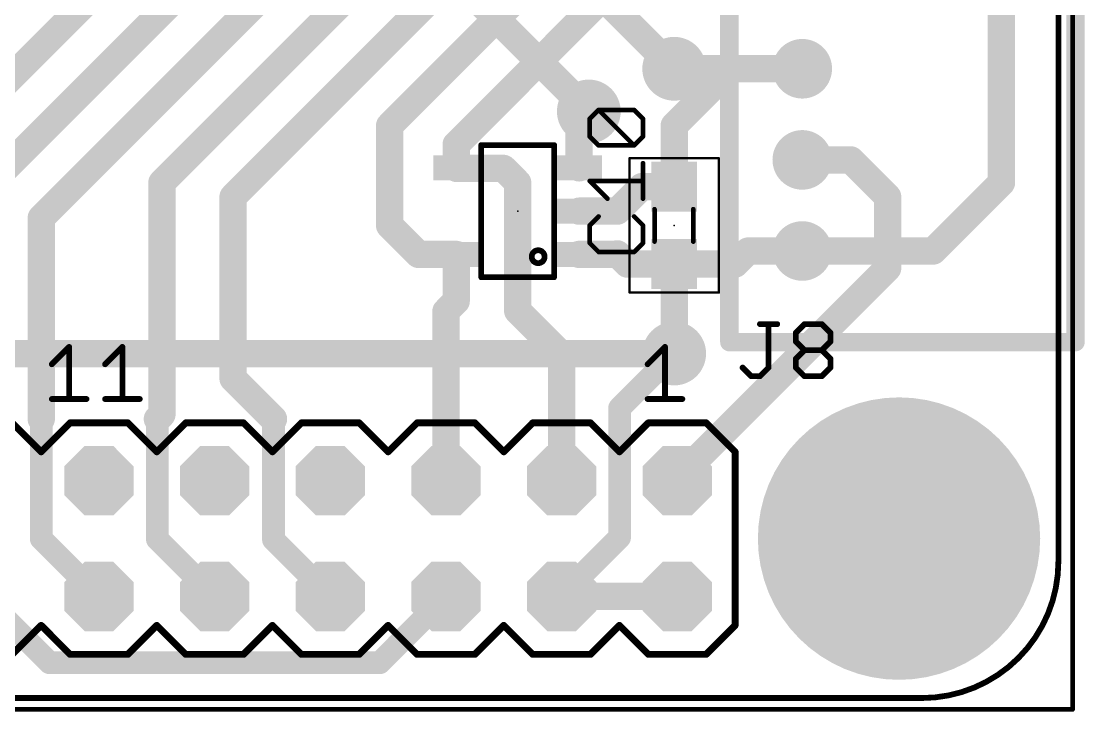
# Model space of a CAD drawing. Extents: x 0.9 to 89, y 3.1 to 59.4.
# Drawn here: x 65.66 to 89.02, y 3.07 to 18.23 of the extents above; entities that cross this region are included whole.
import ezdxf

# ---------------------------------------------------------------- set-up
doc = ezdxf.new("R2010")
doc.units = 0
for name, color, linetype in [('1', 22, 'CONTINUOUS'), ('16', 175, 'CONTINUOUS'), ('17', 82, 'CONTINUOUS'), ('18', 82, 'CONTINUOUS'), ('21', 253, 'CONTINUOUS'), ('22', 253, 'CONTINUOUS'), ('23', 7, 'CONTINUOUS'), ('25', 253, 'CONTINUOUS'), ('39', 22, 'CONTINUOUS'), ('51', 253, 'CONTINUOUS')]:
    doc.layers.add(name, color=color, linetype=linetype)

# ---------------------------------------------------------------- blocks, each defined once
blk = doc.blocks.new('RECT')
blk.add_solid([(-0.5, -0.5), (0.5, -0.5), (-0.5, 0.5), (0.5, 0.5)])
blk = doc.blocks.new('OCTAGONP')
at = {"const_width": 0.5}
blk.add_lwpolyline([(-0.25, -0.1036), (-0.25, 0.1036), (-0.1036, 0.25), (0.1036, 0.25), (0.25, 0.1036), (0.25, -0.1036), (0.1036, -0.25), (-0.1036, -0.25), (-0.25, -0.1036), (-0.25, 0.1036)], dxfattribs=at)
blk = doc.blocks.new('ROUNDP')
at = {"const_width": 0.5}
blk.add_lwpolyline([(0, -0.25, 1), (0, 0.25, 1), (0, -0.25)], format="xyb", dxfattribs=at)
blk = doc.blocks.new('ROUNDV')
at = {"const_width": 0.5}
blk.add_lwpolyline([(0, -0.25, 1), (0, 0.25, 1), (0, -0.25)], format="xyb", dxfattribs=at)

msp = doc.modelspace()

# ---------------------------------------------------------------- linework, layer by layer
at = {"layer": '1'}
for points, const_width in [([(88.75, 3.125), (88.75, 59.375)], 0.1), ([(87.1875, 35.625), (87.1875, 14.6875)], 0.6), ([(79.625, 31.1875), (62.2875, 13.85)], 0.6), ([(79.5, 29.1875), (64.8275, 14.515)], 0.6), ([(58.645, 13.02), (73.075, 27.45)], 2), ([(79.375, 27.1875), (66.1, 13.9125)], 0.6), ([(79.25, 25.1875), (68.75, 14.6875)], 0.6), ([(79.125, 23.1875), (70.3125, 14.375)], 0.6), ([(79, 21.1875), (73.75, 15.9375)], 0.6), ([(78.875, 19.1875), (75.2125, 15.525)], 0.6), ([(81.25, 17.1875), (80, 15.9375)], 0.6), ([(82.8125, 17.1875), (80, 17.1875)], 0.6), ([(82.8125, 17.1875), (81.25, 17.1875)], 0.6), ([(77.9125, 16.0375), (78.125, 16.25)], 0.6), ([(73.75, 15.9375), (73.75, 13.75)], 0.6), ([(77.9125, 15.0125), (77.9125, 16.0375)], 0.6), ([(80, 15.9375), (80, 14.6)], 0.6), ([(75.2125, 15.0125), (75.2125, 15.525)], 0.6), ([(75.225, 15), (75.2125, 15.0125)], 0.6), ([(76.25, 15), (75.225, 15)], 0.6), ([(76.5625, 14.6875), (76.25, 15)], 0.6), ([(68.75, 9.6), (68.75, 14.6875)], 0.6), ([(76.5625, 11.875), (76.5625, 14.6875)], 0.6), ([(87.1875, 14.6875), (85.6875, 13.1875)], 0.6), ([(79.2875, 14.6), (78.75, 14.0625)], 0.6), ([(80, 14.6), (79.2875, 14.6)], 0.6), ([(70.3125, 10.3875), (70.3125, 14.375)], 0.6), ([(78.75, 14.0625), (77.9125, 14.0625)], 0.6), ([(66.1, 9.5), (66.1, 13.9125)], 0.6), ([(73.75, 13.75), (74.3875, 13.1125)], 0.6), ([(75.2125, 13.1125), (74.3875, 13.1125)], 0.6), ([(75.2125, 13.1125), (75.2125, 12.0875)], 0.6), ([(77.9125, 13.1125), (78.7375, 13.1125)], 0.6), ([(78.7375, 13.1125), (78.75, 13.125)], 0.6), ([(78.975, 12.9), (78.75, 13.125)], 0.6), ([(81.3375, 12.9), (81.625, 13.1875)], 0.6), ([(82.8125, 13.1875), (81.625, 13.1875)], 0.6), ([(82.8125, 13.1875), (85.6875, 13.1875)], 0.6), ([(80, 12.9), (78.975, 12.9)], 0.6), ([(80, 12.9), (81.3375, 12.9)], 0.6), ([(80, 12.9), (80, 10.9375)], 0.6), ([(75.2125, 12.0875), (75, 11.875)], 0.6), ([(74.9875, 11.8625), (75, 11.875)], 0.6), ([(74.9875, 8.145), (74.9875, 11.8625)], 0.6), ([(77.5275, 10.91), (76.5625, 11.875)], 0.6), ([(77.5275, 8.145), (77.5275, 10.91)], 0.6), ([(78.8, 9.7375), (80, 10.9375)], 0.5), ([(71.2, 9.5), (70.3125, 10.3875)], 0.6), ([(68.65, 9.5), (68.75, 9.6)], 0.6), ([(78.8, 6.9), (78.8, 9.7375)], 0.5), ([(66.1, 6.8725), (66.1, 9.5)], 0.5), ([(68.65, 6.8625), (68.65, 9.5)], 0.5), ([(71.2, 6.8525), (71.2, 9.5)], 0.5), ([(67.3675, 5.605), (66.1, 6.8725)], 0.5), ([(69.9075, 5.605), (68.65, 6.8625)], 0.5), ([(72.4475, 5.605), (71.2, 6.8525)], 0.5), ([(77.5275, 5.6275), (78.8, 6.9)], 0.5), ([(64.8275, 5.605), (66.2825, 4.15)], 0.5), ([(74.9875, 5.605), (73.5325, 4.15)], 0.5), ([(77.5275, 5.605), (80.0675, 5.605)], 0.6), ([(77.5275, 5.605), (77.5275, 5.6275)], 0.5), ([(73.5325, 4.15), (66.2825, 4.15)], 0.5), ([(3.125, 3.125), (88.75, 3.125)], 0.1)]:
    msp.add_lwpolyline(points, dxfattribs=dict(at, const_width=const_width))
for points, const_width in [([(80, 17.3375, 1), (80, 17.0375)], 0.3), ([(81.25, 17.3375, 1), (81.25, 17.0375)], 0.3), ([(81.3561, 17.0814, 1), (81.1439, 17.2936)], 0.3), ([(82.8125, 17.0375, 1), (82.8125, 17.3375)], 0.3), ([(82.8125, 17.0375, 1), (82.8125, 17.3375)], 0.3), ([(78.2311, 16.1439, 1), (78.0189, 16.3561)], 0.3), ([(73.9, 15.9375, 1), (73.6, 15.9375)], 0.3), ([(73.6439, 16.0436, 1), (73.8561, 15.8314)], 0.3), ([(78.0625, 16.0375, 1), (77.7625, 16.0375)], 0.3), ([(77.8064, 16.1436, 1), (78.0186, 15.9314)], 0.3), ([(80.15, 15.9375, 1), (79.85, 15.9375)], 0.3), ([(79.8939, 16.0436, 1), (80.1061, 15.8314)], 0.3), ([(75.3625, 15.525, 1), (75.0625, 15.525)], 0.3), ([(75.1064, 15.6311, 1), (75.3186, 15.4189)], 0.3), ([(75.3186, 15.1186, 1), (75.1064, 14.9064)], 0.3), ([(75.225, 15.15, 1), (75.225, 14.85)], 0.3), ([(75.1189, 14.8939, 1), (75.3311, 15.1061)], 0.3), ([(76.3561, 15.1061, 1), (76.1439, 14.8939)], 0.3), ([(76.25, 14.85, 1), (76.25, 15.15)], 0.3), ([(68.9, 14.6875, 1), (68.6, 14.6875)], 0.3), ([(75.0625, 15.0125, 1), (75.3625, 15.0125)], 0.3), ([(76.7125, 14.6875, 1), (76.4125, 14.6875)], 0.3), ([(77.7625, 15.0125, 1), (78.0625, 15.0125)], 0.3), ([(87.2936, 14.5814, 1), (87.0814, 14.7936)], 0.3), ([(68.6439, 14.7936, 1), (68.8561, 14.5814)], 0.3), ([(76.4564, 14.5814, 1), (76.6686, 14.7936)], 0.3), ([(79.2875, 14.75, 1), (79.2875, 14.45)], 0.3), ([(79.3936, 14.4939, 1), (79.1814, 14.7061)], 0.3), ([(79.85, 14.6, 1), (80.15, 14.6)], 0.3), ([(80, 14.45, 1), (80, 14.75)], 0.3), ([(87.0375, 14.6875, 1), (87.3375, 14.6875)], 0.3), ([(70.4625, 14.375, 1), (70.1625, 14.375)], 0.3), ([(70.2064, 14.4811, 1), (70.4186, 14.2689)], 0.3), ([(77.9125, 14.2125, 1), (77.9125, 13.9125)], 0.3), ([(78.6439, 14.1686, 1), (78.8561, 13.9564)], 0.3), ([(78.75, 13.9125, 1), (78.75, 14.2125)], 0.3), ([(66.25, 13.9125, 1), (65.95, 13.9125)], 0.3), ([(65.9939, 14.0186, 1), (66.2061, 13.8064)], 0.3), ([(73.8561, 13.8561, 1), (73.6439, 13.6439)], 0.3), ([(73.6, 13.75, 1), (73.9, 13.75)], 0.3), ([(74.3875, 13.2625, 1), (74.3875, 12.9625)], 0.3), ([(74.2814, 13.0064, 1), (74.4936, 13.2186)], 0.3), ([(75.3625, 13.1125, 1), (75.0625, 13.1125)], 0.3), ([(75.2125, 12.9625, 1), (75.2125, 13.2625)], 0.3), ([(77.9125, 13.2625, 1), (77.9125, 12.9625)], 0.3), ([(78.6314, 13.2186, 1), (78.8436, 13.0064)], 0.3), ([(78.8561, 13.2311, 1), (78.6439, 13.0189)], 0.3), ([(78.8561, 13.0189, 1), (78.6439, 13.2311)], 0.3), ([(78.7375, 12.9625, 1), (78.7375, 13.2625)], 0.3), ([(81.625, 13.3375, 1), (81.625, 13.0375)], 0.3), ([(81.7311, 13.0814, 1), (81.5189, 13.2936)], 0.3), ([(82.8125, 13.3375, 1), (82.8125, 13.0375)], 0.3), ([(82.8125, 13.0375, 1), (82.8125, 13.3375)], 0.3), ([(85.5814, 13.2936, 1), (85.7936, 13.0814)], 0.3), ([(85.6875, 13.0375, 1), (85.6875, 13.3375)], 0.3), ([(78.975, 13.05, 1), (78.975, 12.75)], 0.3), ([(78.8689, 12.7939, 1), (79.0811, 13.0061)], 0.3), ([(80, 13.05, 1), (80, 12.75)], 0.3), ([(80.15, 12.9, 1), (79.85, 12.9)], 0.3), ([(80, 12.75, 1), (80, 13.05)], 0.3), ([(81.2314, 13.0061, 1), (81.4436, 12.7939)], 0.3), ([(81.3375, 12.75, 1), (81.3375, 13.05)], 0.3), ([(75.3186, 11.9814, 1), (75.1064, 12.1936)], 0.3), ([(75.1375, 11.8625, 1), (74.8375, 11.8625)], 0.3), ([(75.1061, 11.7689, 1), (74.8939, 11.9811)], 0.3), ([(75.0625, 12.0875, 1), (75.3625, 12.0875)], 0.3), ([(76.6686, 11.9811, 1), (76.4564, 11.7689)], 0.3), ([(74.8814, 11.9686, 1), (75.0936, 11.7564)], 0.3), ([(74.8939, 11.9811, 1), (75.1061, 11.7689)], 0.3), ([(76.4125, 11.875, 1), (76.7125, 11.875)], 0.3), ([(77.6775, 10.91, 1), (77.3775, 10.91)], 0.3), ([(77.4214, 10.8039, 1), (77.6336, 11.0161)], 0.3), ([(79.85, 10.9375, 1), (80.15, 10.9375)], 0.3), ([(80.0884, 10.8491, 1), (79.9116, 11.0259)], 0.25), ([(70.4186, 10.4936, 1), (70.2064, 10.2814)], 0.3), ([(70.1625, 10.3875, 1), (70.4625, 10.3875)], 0.3), ([(68.8561, 9.4939, 1), (68.6439, 9.7061)], 0.3), ([(78.925, 9.7375, 1), (78.675, 9.7375)], 0.25), ([(78.7116, 9.8259, 1), (78.8884, 9.6491)], 0.25), ([(65.95, 9.5, 1), (66.25, 9.5)], 0.3), ([(66.225, 9.5, 1), (65.975, 9.5)], 0.25), ([(68.5439, 9.6061, 1), (68.7561, 9.3939)], 0.3), ([(68.775, 9.5, 1), (68.525, 9.5)], 0.25), ([(68.6, 9.6, 1), (68.9, 9.6)], 0.3), ([(71.0939, 9.3939, 1), (71.3061, 9.6061)], 0.3), ([(71.325, 9.5, 1), (71.075, 9.5)], 0.25), ([(74.8375, 8.145, 1), (75.1375, 8.145)], 0.3), ([(77.3775, 8.145, 1), (77.6775, 8.145)], 0.3), ([(66.1884, 6.9609, 1), (66.0116, 6.7841)], 0.25), ([(68.7384, 6.9509, 1), (68.5616, 6.7741)], 0.25), ([(71.2884, 6.9409, 1), (71.1116, 6.7641)], 0.25), ([(78.675, 6.9, 1), (78.925, 6.9)], 0.25), ([(78.8884, 6.8116, 1), (78.7116, 6.9884)], 0.25), ([(65.975, 6.8725, 1), (66.225, 6.8725)], 0.25), ([(68.525, 6.8625, 1), (68.775, 6.8625)], 0.25), ([(71.075, 6.8525, 1), (71.325, 6.8525)], 0.25), ([(75.0759, 5.5166, 1), (74.8991, 5.6934)], 0.25), ([(77.5275, 5.755, 1), (77.5275, 5.455)], 0.3), ([(77.6525, 5.6275, 1), (77.4025, 5.6275)], 0.25), ([(77.4391, 5.7159, 1), (77.6159, 5.5391)], 0.25), ([(80.0675, 5.455, 1), (80.0675, 5.755)], 0.3), ([(67.2791, 5.5166, 1), (67.4559, 5.6934)], 0.25), ([(69.8191, 5.5166, 1), (69.9959, 5.6934)], 0.25), ([(72.3591, 5.5166, 1), (72.5359, 5.6934)], 0.25), ([(77.4025, 5.605, 1), (77.6525, 5.605)], 0.25), ([(66.2825, 4.275, 1), (66.2825, 4.025)], 0.25), ([(66.1941, 4.0616, 1), (66.3709, 4.2384)], 0.25), ([(73.4441, 4.2384, 1), (73.6209, 4.0616)], 0.25), ([(73.5325, 4.025, 1), (73.5325, 4.275)], 0.25), ([(88.725, 3.125, 1), (88.775, 3.125)], 0.05), ([(88.75, 3.1, 1), (88.75, 3.15)], 0.05)]:
    msp.add_lwpolyline(points, format="xyb", dxfattribs=dict(at, const_width=const_width))
at = {"layer": '16', "const_width": 0.6}
for points in [[(78.125, 16.25), (67.8125, 26.5625)], [(80, 17.1875), (71.25, 25.9375)], [(82.8125, 15.1875), (83.875, 15.1875)], [(84.6875, 14.375), (83.875, 15.1875)], [(84.6875, 12.8125), (84.6875, 14.375)], [(80.0675, 8.1925), (84.6875, 12.8125)], [(80, 10.9375), (62.1875, 10.9375)], [(80.0675, 8.145), (80.0675, 8.1925)]]:
    msp.add_lwpolyline(points, dxfattribs=at)
at = {"layer": '16', "const_width": 0.3}
for points in [[(79.8939, 17.0814, 1), (80.1061, 17.2936)], [(78.0189, 16.1439, 1), (78.2311, 16.3561)], [(82.8125, 15.3375, 1), (82.8125, 15.0375)], [(83.9811, 15.2936, 1), (83.7689, 15.0814)], [(83.875, 15.0375, 1), (83.875, 15.3375)], [(84.8375, 14.375, 1), (84.5375, 14.375)], [(84.5814, 14.2689, 1), (84.7936, 14.4811)], [(84.7936, 12.7064, 1), (84.5814, 12.9186)], [(84.5375, 12.8125, 1), (84.8375, 12.8125)], [(80, 10.7875, 1), (80, 11.0875)], [(80.2175, 8.1925, 1), (79.9175, 8.1925)], [(79.9614, 8.2986, 1), (80.1736, 8.0864)], [(79.9175, 8.145, 1), (80.2175, 8.145)]]:
    msp.add_lwpolyline(points, format="xyb", dxfattribs=at)
at = {"layer": '21'}
for points, const_width in [([(88.4375, 6.375), (88.4375, 56.375)], 0.127), ([(75.7625, 15.5125), (77.3625, 15.5125)], 0.127), ([(75.7625, 12.6125), (75.7625, 15.5125)], 0.127), ([(77.3625, 15.5125), (77.3625, 12.6125)], 0.127), ([(77.3625, 12.6125), (75.7625, 12.6125)], 0.127), ([(66.3316, 10.7012), (66.7129, 11.0825)], 0.127), ([(66.7129, 11.0825), (66.7129, 9.9385)], 0.127), ([(67.501, 10.7012), (67.8823, 11.0825)], 0.127), ([(67.8823, 11.0825), (67.8823, 9.9385)], 0.127), ([(79.4163, 10.7012), (79.7976, 11.0825)], 0.127), ([(79.7976, 11.0825), (79.7976, 9.9385)], 0.127), ([(66.3316, 9.9385), (67.0943, 9.9385)], 0.127), ([(67.501, 9.9385), (68.2636, 9.9385)], 0.127), ([(79.4163, 9.9385), (80.179, 9.9385)], 0.127), ([(65.4625, 9.415), (66.0975, 8.78)], 0.1524), ([(66.0975, 8.78), (66.7325, 9.415)], 0.1524), ([(66.7325, 9.415), (68.0025, 9.415)], 0.1524), ([(68.0025, 9.415), (68.6375, 8.78)], 0.1524), ([(68.6375, 8.78), (69.2725, 9.415)], 0.1524), ([(69.2725, 9.415), (70.5425, 9.415)], 0.1524), ([(70.5425, 9.415), (71.1775, 8.78)], 0.1524), ([(71.1775, 8.78), (71.8125, 9.415)], 0.1524), ([(71.8125, 9.415), (73.0825, 9.415)], 0.1524), ([(73.7175, 8.78), (73.0825, 9.415)], 0.1524), ([(73.7175, 8.78), (74.3525, 9.415)], 0.1524), ([(74.3525, 9.415), (75.6225, 9.415)], 0.1524), ([(75.6225, 9.415), (76.2575, 8.78)], 0.1524), ([(76.2575, 8.78), (76.8925, 9.415)], 0.1524), ([(76.8925, 9.415), (78.1625, 9.415)], 0.1524), ([(78.1625, 9.415), (78.7975, 8.78)], 0.1524), ([(78.7975, 8.78), (79.4325, 9.415)], 0.1524), ([(79.4325, 9.415), (80.7025, 9.415)], 0.1524), ([(81.3375, 8.78), (80.7025, 9.415)], 0.1524), ([(81.3375, 4.97), (81.3375, 8.78)], 0.1524), ([(66.0975, 4.97), (65.4625, 4.335)], 0.1524), ([(66.7325, 4.335), (66.0975, 4.97)], 0.1524), ([(68.6375, 4.97), (68.0025, 4.335)], 0.1524), ([(69.2725, 4.335), (68.6375, 4.97)], 0.1524), ([(71.1775, 4.97), (70.5425, 4.335)], 0.1524), ([(71.8125, 4.335), (71.1775, 4.97)], 0.1524), ([(73.0825, 4.335), (73.7175, 4.97)], 0.1524), ([(74.3525, 4.335), (73.7175, 4.97)], 0.1524), ([(76.2575, 4.97), (75.6225, 4.335)], 0.1524), ([(76.8925, 4.335), (76.2575, 4.97)], 0.1524), ([(78.7975, 4.97), (78.1625, 4.335)], 0.1524), ([(79.4325, 4.335), (78.7975, 4.97)], 0.1524), ([(80.7025, 4.335), (81.3375, 4.97)], 0.1524), ([(68.0025, 4.335), (66.7325, 4.335)], 0.1524), ([(70.5425, 4.335), (69.2725, 4.335)], 0.1524), ([(73.0825, 4.335), (71.8125, 4.335)], 0.1524), ([(75.6225, 4.335), (74.3525, 4.335)], 0.1524), ([(78.1625, 4.335), (76.8925, 4.335)], 0.1524), ([(80.7025, 4.335), (79.4325, 4.335)], 0.1524), ([(6.4375, 3.375), (85.4375, 3.375)], 0.127)]:
    msp.add_lwpolyline(points, dxfattribs=dict(at, const_width=const_width))
for points, const_width in [([(75.7625, 15.5443, 1), (75.7625, 15.4808)], 0.0635), ([(75.7943, 15.5125, 1), (75.7308, 15.5125)], 0.0635), ([(77.3942, 15.5125, 1), (77.3307, 15.5125)], 0.0635), ([(77.3625, 15.4808, 1), (77.3625, 15.5443)], 0.0635), ([(77.0125, 12.9211, 1), (77.0125, 13.2039, 1), (77.0125, 12.9211)], 0.127), ([(75.7625, 12.6443, 1), (75.7625, 12.5808)], 0.0635), ([(75.7308, 12.6125, 1), (75.7943, 12.6125)], 0.0635), ([(77.3307, 12.6125, 1), (77.3942, 12.6125)], 0.0635), ([(77.3625, 12.5808, 1), (77.3625, 12.6443)], 0.0635), ([(66.7447, 11.0825, 1), (66.6812, 11.0825)], 0.0635), ([(66.7354, 11.06, 1), (66.6905, 11.1049)], 0.0635), ([(67.9141, 11.0825, 1), (67.8506, 11.0825)], 0.0635), ([(67.9048, 11.06, 1), (67.8599, 11.1049)], 0.0635), ([(79.8294, 11.0825, 1), (79.7659, 11.0825)], 0.0635), ([(79.8201, 11.06, 1), (79.7752, 11.1049)], 0.0635), ([(66.3091, 10.7236, 1), (66.3541, 10.6787)], 0.0635), ([(67.4785, 10.7236, 1), (67.5234, 10.6787)], 0.0635), ([(79.3938, 10.7236, 1), (79.4388, 10.6787)], 0.0635), ([(66.3316, 9.9703, 1), (66.3316, 9.9068)], 0.0635), ([(66.6812, 9.9385, 1), (66.7447, 9.9385)], 0.0635), ([(67.0943, 9.9068, 1), (67.0943, 9.9703)], 0.0635), ([(67.501, 9.9703, 1), (67.501, 9.9068)], 0.0635), ([(67.8506, 9.9385, 1), (67.9141, 9.9385)], 0.0635), ([(68.2636, 9.9068, 1), (68.2636, 9.9703)], 0.0635), ([(79.4163, 9.9703, 1), (79.4163, 9.9068)], 0.0635), ([(79.7659, 9.9385, 1), (79.8294, 9.9385)], 0.0635), ([(80.179, 9.9068, 1), (80.179, 9.9703)], 0.0635), ([(66.7325, 9.4531, 1), (66.7325, 9.3769)], 0.0762), ([(66.7594, 9.3881, 1), (66.7056, 9.4419)], 0.0762), ([(68.0294, 9.4419, 1), (67.9756, 9.3881)], 0.0762), ([(68.0025, 9.3769, 1), (68.0025, 9.4531)], 0.0762), ([(69.2725, 9.4531, 1), (69.2725, 9.3769)], 0.0762), ([(69.2994, 9.3881, 1), (69.2456, 9.4419)], 0.0762), ([(70.5694, 9.4419, 1), (70.5156, 9.3881)], 0.0762), ([(70.5425, 9.3769, 1), (70.5425, 9.4531)], 0.0762), ([(71.8125, 9.4531, 1), (71.8125, 9.3769)], 0.0762), ([(71.8394, 9.3881, 1), (71.7856, 9.4419)], 0.0762), ([(73.1094, 9.4419, 1), (73.0556, 9.3881)], 0.0762), ([(73.0825, 9.3769, 1), (73.0825, 9.4531)], 0.0762), ([(74.3525, 9.4531, 1), (74.3525, 9.3769)], 0.0762), ([(74.3794, 9.3881, 1), (74.3256, 9.4419)], 0.0762), ([(75.6494, 9.4419, 1), (75.5956, 9.3881)], 0.0762), ([(75.6225, 9.3769, 1), (75.6225, 9.4531)], 0.0762), ([(76.8925, 9.4531, 1), (76.8925, 9.3769)], 0.0762), ([(76.9194, 9.3881, 1), (76.8656, 9.4419)], 0.0762), ([(78.1894, 9.4419, 1), (78.1356, 9.3881)], 0.0762), ([(78.1625, 9.3769, 1), (78.1625, 9.4531)], 0.0762), ([(79.4325, 9.4531, 1), (79.4325, 9.3769)], 0.0762), ([(79.4594, 9.3881, 1), (79.4056, 9.4419)], 0.0762), ([(80.7294, 9.4419, 1), (80.6756, 9.3881)], 0.0762), ([(80.7025, 9.3769, 1), (80.7025, 9.4531)], 0.0762), ([(66.0706, 8.8069, 1), (66.1244, 8.7531)], 0.0762), ([(66.0706, 8.7531, 1), (66.1244, 8.8069)], 0.0762), ([(68.6106, 8.8069, 1), (68.6644, 8.7531)], 0.0762), ([(68.6106, 8.7531, 1), (68.6644, 8.8069)], 0.0762), ([(71.1506, 8.8069, 1), (71.2044, 8.7531)], 0.0762), ([(71.1506, 8.7531, 1), (71.2044, 8.8069)], 0.0762), ([(73.6906, 8.8069, 1), (73.7444, 8.7531)], 0.0762), ([(73.6906, 8.7531, 1), (73.7444, 8.8069)], 0.0762), ([(76.2306, 8.8069, 1), (76.2844, 8.7531)], 0.0762), ([(76.2306, 8.7531, 1), (76.2844, 8.8069)], 0.0762), ([(78.7706, 8.8069, 1), (78.8244, 8.7531)], 0.0762), ([(78.7706, 8.7531, 1), (78.8244, 8.8069)], 0.0762), ([(81.3756, 8.78, 1), (81.2994, 8.78)], 0.0762), ([(81.3106, 8.7531, 1), (81.3644, 8.8069)], 0.0762), ([(85.4375, 3.375, 0.4142), (88.4375, 6.375)], 0.127), ([(88.4693, 6.375, 1), (88.4057, 6.375)], 0.0635), ([(88.4057, 6.375, 1), (88.4693, 6.375)], 0.0635), ([(66.1244, 4.9969, 1), (66.0706, 4.9431)], 0.0762), ([(66.1244, 4.9431, 1), (66.0706, 4.9969)], 0.0762), ([(68.6644, 4.9969, 1), (68.6106, 4.9431)], 0.0762), ([(68.6644, 4.9431, 1), (68.6106, 4.9969)], 0.0762), ([(71.2044, 4.9969, 1), (71.1506, 4.9431)], 0.0762), ([(71.2044, 4.9431, 1), (71.1506, 4.9969)], 0.0762), ([(73.7444, 4.9969, 1), (73.6906, 4.9431)], 0.0762), ([(73.7444, 4.9431, 1), (73.6906, 4.9969)], 0.0762), ([(76.2844, 4.9969, 1), (76.2306, 4.9431)], 0.0762), ([(76.2844, 4.9431, 1), (76.2306, 4.9969)], 0.0762), ([(78.8244, 4.9969, 1), (78.7706, 4.9431)], 0.0762), ([(78.8244, 4.9431, 1), (78.7706, 4.9969)], 0.0762), ([(81.2994, 4.97, 1), (81.3756, 4.97)], 0.0762), ([(81.3644, 4.9431, 1), (81.3106, 4.9969)], 0.0762), ([(66.7325, 4.3731, 1), (66.7325, 4.2969)], 0.0762), ([(66.7056, 4.3081, 1), (66.7594, 4.3619)], 0.0762), ([(67.9756, 4.3619, 1), (68.0294, 4.3081)], 0.0762), ([(68.0025, 4.2969, 1), (68.0025, 4.3731)], 0.0762), ([(69.2725, 4.3731, 1), (69.2725, 4.2969)], 0.0762), ([(69.2456, 4.3081, 1), (69.2994, 4.3619)], 0.0762), ([(70.5156, 4.3619, 1), (70.5694, 4.3081)], 0.0762), ([(70.5425, 4.2969, 1), (70.5425, 4.3731)], 0.0762), ([(71.8125, 4.3731, 1), (71.8125, 4.2969)], 0.0762), ([(71.7856, 4.3081, 1), (71.8394, 4.3619)], 0.0762), ([(73.0556, 4.3619, 1), (73.1094, 4.3081)], 0.0762), ([(73.0825, 4.2969, 1), (73.0825, 4.3731)], 0.0762), ([(74.3525, 4.3731, 1), (74.3525, 4.2969)], 0.0762), ([(74.3256, 4.3081, 1), (74.3794, 4.3619)], 0.0762), ([(75.5956, 4.3619, 1), (75.6494, 4.3081)], 0.0762), ([(75.6225, 4.2969, 1), (75.6225, 4.3731)], 0.0762), ([(76.8925, 4.3731, 1), (76.8925, 4.2969)], 0.0762), ([(76.8656, 4.3081, 1), (76.9194, 4.3619)], 0.0762), ([(78.1356, 4.3619, 1), (78.1894, 4.3081)], 0.0762), ([(78.1625, 4.2969, 1), (78.1625, 4.3731)], 0.0762), ([(79.4325, 4.3731, 1), (79.4325, 4.2969)], 0.0762), ([(79.4056, 4.3081, 1), (79.4594, 4.3619)], 0.0762), ([(80.6756, 4.3619, 1), (80.7294, 4.3081)], 0.0762), ([(80.7025, 4.2969, 1), (80.7025, 4.3731)], 0.0762), ([(85.4375, 3.4068, 1), (85.4375, 3.3432)], 0.0635), ([(85.4375, 3.3432, 1), (85.4375, 3.4068)], 0.0635)]:
    msp.add_lwpolyline(points, format="xyb", dxfattribs=dict(at, const_width=const_width))
at = {"layer": '22', "const_width": 0.4064}
for points in [[(81.2125, 11.1875), (81.2125, 33.1875)], [(88.8125, 33.1875), (88.8125, 11.1875)], [(88.8125, 11.1875), (81.2125, 11.1875)]]:
    msp.add_lwpolyline(points, dxfattribs=at)
at = {"layer": '22', "const_width": 0.2032}
for points in [[(81.2125, 11.2891, 1), (81.2125, 11.0859)], [(81.1109, 11.1875, 1), (81.3141, 11.1875)], [(88.7109, 11.1875, 1), (88.9141, 11.1875)], [(88.8125, 11.0859, 1), (88.8125, 11.2891)]]:
    msp.add_lwpolyline(points, format="xyb", dxfattribs=at)
at = {"layer": '23'}
for p in [(76.5625, 14.0625), (80, 13.75)]:
    msp.add_point(p, dxfattribs=at)
at = {"layer": '25'}
for points, const_width in [([(78.1268, 16.1073, 1), (78.1628, 16.0713)], 0.0508), ([(78.1702, 16.0893, 1), (78.1194, 16.0893)], 0.0508), ([(78.3577, 16.3022, 1), (78.3217, 16.2662)], 0.0508), ([(78.3397, 16.3096, 1), (78.3397, 16.2588)], 0.0508), ([(78.3577, 16.2662, 1), (78.3217, 16.3022)], 0.0508), ([(79.1373, 16.3022, 1), (79.1013, 16.2662)], 0.0508), ([(79.1193, 16.2588, 1), (79.1193, 16.3096)], 0.0508), ([(79.3396, 16.0893, 1), (79.2888, 16.0893)], 0.0508), ([(79.2962, 16.0713, 1), (79.3322, 16.1073)], 0.0508), ([(78.1628, 15.7175, 1), (78.1268, 15.6815)], 0.0508), ([(78.1194, 15.6995, 1), (78.1702, 15.6995)], 0.0508), ([(79.2888, 15.6995, 1), (79.3396, 15.6995)], 0.0508), ([(79.3322, 15.6815, 1), (79.2962, 15.7175)], 0.0508), ([(78.3397, 15.53, 1), (78.3397, 15.4792)], 0.0508), ([(78.3217, 15.4866, 1), (78.3577, 15.5226)], 0.0508), ([(79.1013, 15.5226, 1), (79.1373, 15.4866)], 0.0508), ([(79.1013, 15.4866, 1), (79.1373, 15.5226)], 0.0508), ([(79.1193, 15.4792, 1), (79.1193, 15.53)], 0.0508), ([(79.3396, 15.1148, 1), (79.2888, 15.1148)], 0.0508), ([(78.1628, 14.743, 1), (78.1268, 14.707)], 0.0508), ([(78.1448, 14.7504, 1), (78.1448, 14.6996)], 0.0508), ([(79.3142, 14.6996, 1), (79.3142, 14.7504)], 0.0508), ([(78.5166, 14.3172, 1), (78.5526, 14.3532)], 0.0508), ([(79.2888, 14.3352, 1), (79.3396, 14.3352)], 0.0508), ([(78.1268, 13.7685, 1), (78.1628, 13.7325)], 0.0508), ([(78.1702, 13.7505, 1), (78.1194, 13.7505)], 0.0508), ([(78.3577, 13.9274, 1), (78.3217, 13.9634)], 0.0508), ([(79.1373, 13.9634, 1), (79.1013, 13.9274)], 0.0508), ([(79.3396, 13.7505, 1), (79.2888, 13.7505)], 0.0508), ([(79.2962, 13.7325, 1), (79.3322, 13.7685)], 0.0508), ([(78.1628, 13.3787, 1), (78.1268, 13.3427)], 0.0508), ([(78.1194, 13.3607, 1), (78.1702, 13.3607)], 0.0508), ([(79.2888, 13.3607, 1), (79.3396, 13.3607)], 0.0508), ([(79.3322, 13.3427, 1), (79.2962, 13.3787)], 0.0508), ([(78.3397, 13.1912, 1), (78.3397, 13.1404)], 0.0508), ([(78.3217, 13.1478, 1), (78.3577, 13.1838)], 0.0508), ([(79.1013, 13.1838, 1), (79.1373, 13.1478)], 0.0508), ([(79.1193, 13.1404, 1), (79.1193, 13.1912)], 0.0508), ([(81.8823, 11.6142, 1), (81.8823, 11.5507)], 0.0635), ([(82.1047, 11.5825, 1), (82.0412, 11.5825)], 0.0635), ([(82.2636, 11.5507, 1), (82.2636, 11.6142)], 0.0635), ([(82.7021, 11.3918, 1), (82.6386, 11.3918)], 0.0635), ([(82.6479, 11.4143, 1), (82.6928, 11.3694)], 0.0635), ([(82.8611, 11.6142, 1), (82.8611, 11.5507)], 0.0635), ([(82.8835, 11.56, 1), (82.8386, 11.6049)], 0.0635), ([(83.2648, 11.6049, 1), (83.2199, 11.56)], 0.0635), ([(83.2424, 11.5507, 1), (83.2424, 11.6142)], 0.0635), ([(83.4648, 11.3918, 1), (83.4013, 11.3918)], 0.0635), ([(83.4106, 11.3694, 1), (83.4555, 11.4143)], 0.0635), ([(82.6386, 11.2012, 1), (82.7021, 11.2012)], 0.0635), ([(82.6928, 11.2236, 1), (82.6479, 11.1787)], 0.0635), ([(83.4013, 11.2012, 1), (83.4648, 11.2012)], 0.0635), ([(83.4555, 11.1787, 1), (83.4106, 11.2236)], 0.0635), ([(82.8611, 11.0422, 1), (82.8611, 10.9787)], 0.0635), ([(82.8835, 10.988, 1), (82.8386, 11.0329)], 0.0635), ([(82.8386, 10.988, 1), (82.8835, 11.0329)], 0.0635), ([(83.2648, 11.0329, 1), (83.2199, 10.988)], 0.0635), ([(83.2199, 11.0329, 1), (83.2648, 10.988)], 0.0635), ([(83.2424, 10.9787, 1), (83.2424, 11.0422)], 0.0635), ([(82.7021, 10.8198, 1), (82.6386, 10.8198)], 0.0635), ([(82.6479, 10.8423, 1), (82.6928, 10.7974)], 0.0635), ([(83.4648, 10.8198, 1), (83.4013, 10.8198)], 0.0635), ([(83.4106, 10.7974, 1), (83.4555, 10.8423)], 0.0635), ([(81.5235, 10.6516, 1), (81.4785, 10.6067)], 0.0635), ([(82.0412, 10.6292, 1), (82.1047, 10.6292)], 0.0635), ([(82.0954, 10.6067, 1), (82.0505, 10.6516)], 0.0635), ([(82.6386, 10.6292, 1), (82.7021, 10.6292)], 0.0635), ([(82.6928, 10.6516, 1), (82.6479, 10.6067)], 0.0635), ([(83.4013, 10.6292, 1), (83.4648, 10.6292)], 0.0635), ([(83.4555, 10.6067, 1), (83.4106, 10.6516)], 0.0635), ([(81.6917, 10.4703, 1), (81.6917, 10.4068)], 0.0635), ([(81.6692, 10.416, 1), (81.7141, 10.461)], 0.0635), ([(81.8599, 10.461, 1), (81.9048, 10.416)], 0.0635), ([(81.8823, 10.4068, 1), (81.8823, 10.4703)], 0.0635), ([(82.8611, 10.4703, 1), (82.8611, 10.4068)], 0.0635), ([(82.8386, 10.416, 1), (82.8835, 10.461)], 0.0635), ([(83.2199, 10.461, 1), (83.2648, 10.416)], 0.0635), ([(83.2424, 10.4068, 1), (83.2424, 10.4703)], 0.0635)]:
    msp.add_lwpolyline(points, format="xyb", dxfattribs=dict(at, const_width=const_width))
for points, const_width in [([(78.1448, 16.0893), (78.3397, 16.2842)], 0.1016), ([(78.1448, 15.6995), (78.1448, 16.0893)], 0.1016), ([(78.3397, 16.2842), (79.1193, 16.2842)], 0.1016), ([(79.1193, 15.5046), (78.3397, 16.2842)], 0.1016), ([(79.1193, 16.2842), (79.3142, 16.0893)], 0.1016), ([(79.3142, 16.0893), (79.3142, 15.6995)], 0.1016), ([(78.3397, 15.5046), (78.1448, 15.6995)], 0.1016), ([(79.3142, 15.6995), (79.1193, 15.5046)], 0.1016), ([(79.1193, 15.5046), (78.3397, 15.5046)], 0.1016), ([(79.3142, 14.3352), (79.3142, 15.1148)], 0.1016), ([(78.5346, 14.3352), (78.1448, 14.725)], 0.1016), ([(78.1448, 14.725), (79.3142, 14.725)], 0.1016), ([(78.3397, 13.9454), (78.1448, 13.7505)], 0.1016), ([(78.1448, 13.7505), (78.1448, 13.3607)], 0.1016), ([(79.3142, 13.7505), (79.1193, 13.9454)], 0.1016), ([(79.3142, 13.3607), (79.3142, 13.7505)], 0.1016), ([(78.1448, 13.3607), (78.3397, 13.1658)], 0.1016), ([(79.1193, 13.1658), (79.3142, 13.3607)], 0.1016), ([(78.3397, 13.1658), (79.1193, 13.1658)], 0.1016), ([(81.8823, 11.5825), (82.2636, 11.5825)], 0.127), ([(82.073, 10.6292), (82.073, 11.5825)], 0.127), ([(82.6704, 11.3918), (82.8611, 11.5825)], 0.127), ([(82.6704, 11.2012), (82.6704, 11.3918)], 0.127), ([(82.8611, 11.5825), (83.2424, 11.5825)], 0.127), ([(83.2424, 11.5825), (83.433, 11.3918)], 0.127), ([(83.433, 11.3918), (83.433, 11.2012)], 0.127), ([(82.8611, 11.0105), (82.6704, 11.2012)], 0.127), ([(83.433, 11.2012), (83.2424, 11.0105)], 0.127), ([(82.6704, 10.8198), (82.8611, 11.0105)], 0.127), ([(82.8611, 11.0105), (83.2424, 11.0105)], 0.127), ([(83.2424, 11.0105), (83.433, 10.8198)], 0.127), ([(82.6704, 10.6292), (82.6704, 10.8198)], 0.127), ([(83.433, 10.8198), (83.433, 10.6292)], 0.127), ([(81.501, 10.6292), (81.6917, 10.4385)], 0.127), ([(81.8823, 10.4385), (82.073, 10.6292)], 0.127), ([(82.8611, 10.4385), (82.6704, 10.6292)], 0.127), ([(83.433, 10.6292), (83.2424, 10.4385)], 0.127), ([(81.6917, 10.4385), (81.8823, 10.4385)], 0.127), ([(83.2424, 10.4385), (82.8611, 10.4385)], 0.127)]:
    msp.add_lwpolyline(points, dxfattribs=dict(at, const_width=const_width))
at = {"layer": '39', "const_width": 0.0508}
for points in [[(79.017, 12.277), (79.017, 15.223)], [(79.017, 15.223), (80.983, 15.223)], [(80.983, 15.223), (80.983, 12.277)], [(80.983, 12.277), (79.017, 12.277)]]:
    msp.add_lwpolyline(points, dxfattribs=at)
at = {"layer": '39', "const_width": 0.0254}
for points in [[(79.0297, 15.223, 1), (79.0043, 15.223)], [(79.017, 15.2357, 1), (79.017, 15.2103)], [(80.9957, 15.223, 1), (80.9703, 15.223)], [(80.983, 15.2103, 1), (80.983, 15.2357)], [(79.017, 12.2897, 1), (79.017, 12.2643)], [(79.0043, 12.277, 1), (79.0297, 12.277)], [(80.9703, 12.277, 1), (80.9957, 12.277)], [(80.983, 12.2643, 1), (80.983, 12.2897)]]:
    msp.add_lwpolyline(points, format="xyb", dxfattribs=at)
at = {"layer": '51', "const_width": 0.1016}
for points in [[(79.568, 13.394), (79.568, 14.106)], [(80.419, 13.394), (80.419, 14.106)]]:
    msp.add_lwpolyline(points, dxfattribs=at)
at = {"layer": '51', "const_width": 0.0508}
for points in [[(79.5934, 14.106, 1), (79.5426, 14.106)], [(80.4444, 14.106, 1), (80.3936, 14.106)], [(79.5426, 13.394, 1), (79.5934, 13.394)], [(80.3936, 13.394, 1), (80.4444, 13.394)]]:
    msp.add_lwpolyline(points, format="xyb", dxfattribs=at)

# ---------------------------------------------------------------- block references
at = {"layer": '1', "yscale": 0.55, "rotation": 180}
for p in [(75.2125, 15.0125), (77.9125, 15.0125), (77.9125, 14.0625), (75.2125, 13.1125), (77.9125, 13.1125)]:
    msp.add_blockref('RECT', p, dxfattribs=at)
at = {"layer": '1', "xscale": 1.1, "rotation": 90}
for p in [(80, 14.6), (80, 12.9)]:
    msp.add_blockref('RECT', p, dxfattribs=at)
at = {"layer": '17'}
for name, p, xscale, yscale, rotation in [('ROUNDP', (82.8125, 17.1875), 1.308, 1.308, 90), ('ROUNDP', (82.8125, 17.1875), 1.308, 1.308, 90), ('ROUNDP', (82.8125, 15.1875), 1.308, 1.308, 90), ('ROUNDP', (82.8125, 15.1875), 1.308, 1.308, 90), ('ROUNDP', (82.8125, 13.1875), 1.308, 1.308, 90), ('ROUNDP', (82.8125, 13.1875), 1.308, 1.308, 90), ('ROUNDP', (84.9375, 6.875), 6.2, 6.2, 180), ('ROUNDP', (84.9375, 6.875), 6.2, 6.2, 180), ('OCTAGONP', (67.3675, 8.145), 1.524, 1.524, 180), ('OCTAGONP', (67.3675, 8.145), 1.524, 1.524, 180), ('OCTAGONP', (69.9075, 8.145), 1.524, 1.524, 180), ('OCTAGONP', (69.9075, 8.145), 1.524, 1.524, 180), ('OCTAGONP', (72.4475, 8.145), 1.524, 1.524, 180), ('OCTAGONP', (72.4475, 8.145), 1.524, 1.524, 180), ('OCTAGONP', (74.9875, 8.145), 1.524, 1.524, 180), ('OCTAGONP', (74.9875, 8.145), 1.524, 1.524, 180), ('OCTAGONP', (77.5275, 8.145), 1.524, 1.524, 180), ('OCTAGONP', (77.5275, 8.145), 1.524, 1.524, 180), ('OCTAGONP', (80.0675, 8.145), 1.524, 1.524, 180), ('OCTAGONP', (80.0675, 8.145), 1.524, 1.524, 180), ('OCTAGONP', (67.3675, 5.605), 1.524, 1.524, 180), ('OCTAGONP', (67.3675, 5.605), 1.524, 1.524, 180), ('OCTAGONP', (69.9075, 5.605), 1.524, 1.524, 180), ('OCTAGONP', (69.9075, 5.605), 1.524, 1.524, 180), ('OCTAGONP', (72.4475, 5.605), 1.524, 1.524, 180), ('OCTAGONP', (72.4475, 5.605), 1.524, 1.524, 180), ('OCTAGONP', (74.9875, 5.605), 1.524, 1.524, 180), ('OCTAGONP', (74.9875, 5.605), 1.524, 1.524, 180), ('OCTAGONP', (77.5275, 5.605), 1.524, 1.524, 180), ('OCTAGONP', (77.5275, 5.605), 1.524, 1.524, 180), ('OCTAGONP', (80.0675, 5.605), 1.524, 1.524, 180), ('OCTAGONP', (80.0675, 5.605), 1.524, 1.524, 180)]:
    msp.add_blockref(name, p, dxfattribs=dict(at, xscale=xscale, yscale=yscale, rotation=rotation))
at = {"layer": '18', "xscale": 1.4, "yscale": 1.4}
for p in [(80, 17.1875), (80, 17.1875), (78.125, 16.25), (78.125, 16.25), (80, 10.9375), (80, 10.9375)]:
    msp.add_blockref('ROUNDV', p, dxfattribs=at)
at = {"layer": '51', "xscale": 0.5001, "yscale": 0.95, "rotation": 90}
for p in [(79.9949, 14.3303), (79.9949, 13.1619)]:
    msp.add_blockref('RECT', p, dxfattribs=at)

doc.saveas('drawing.dxf')
